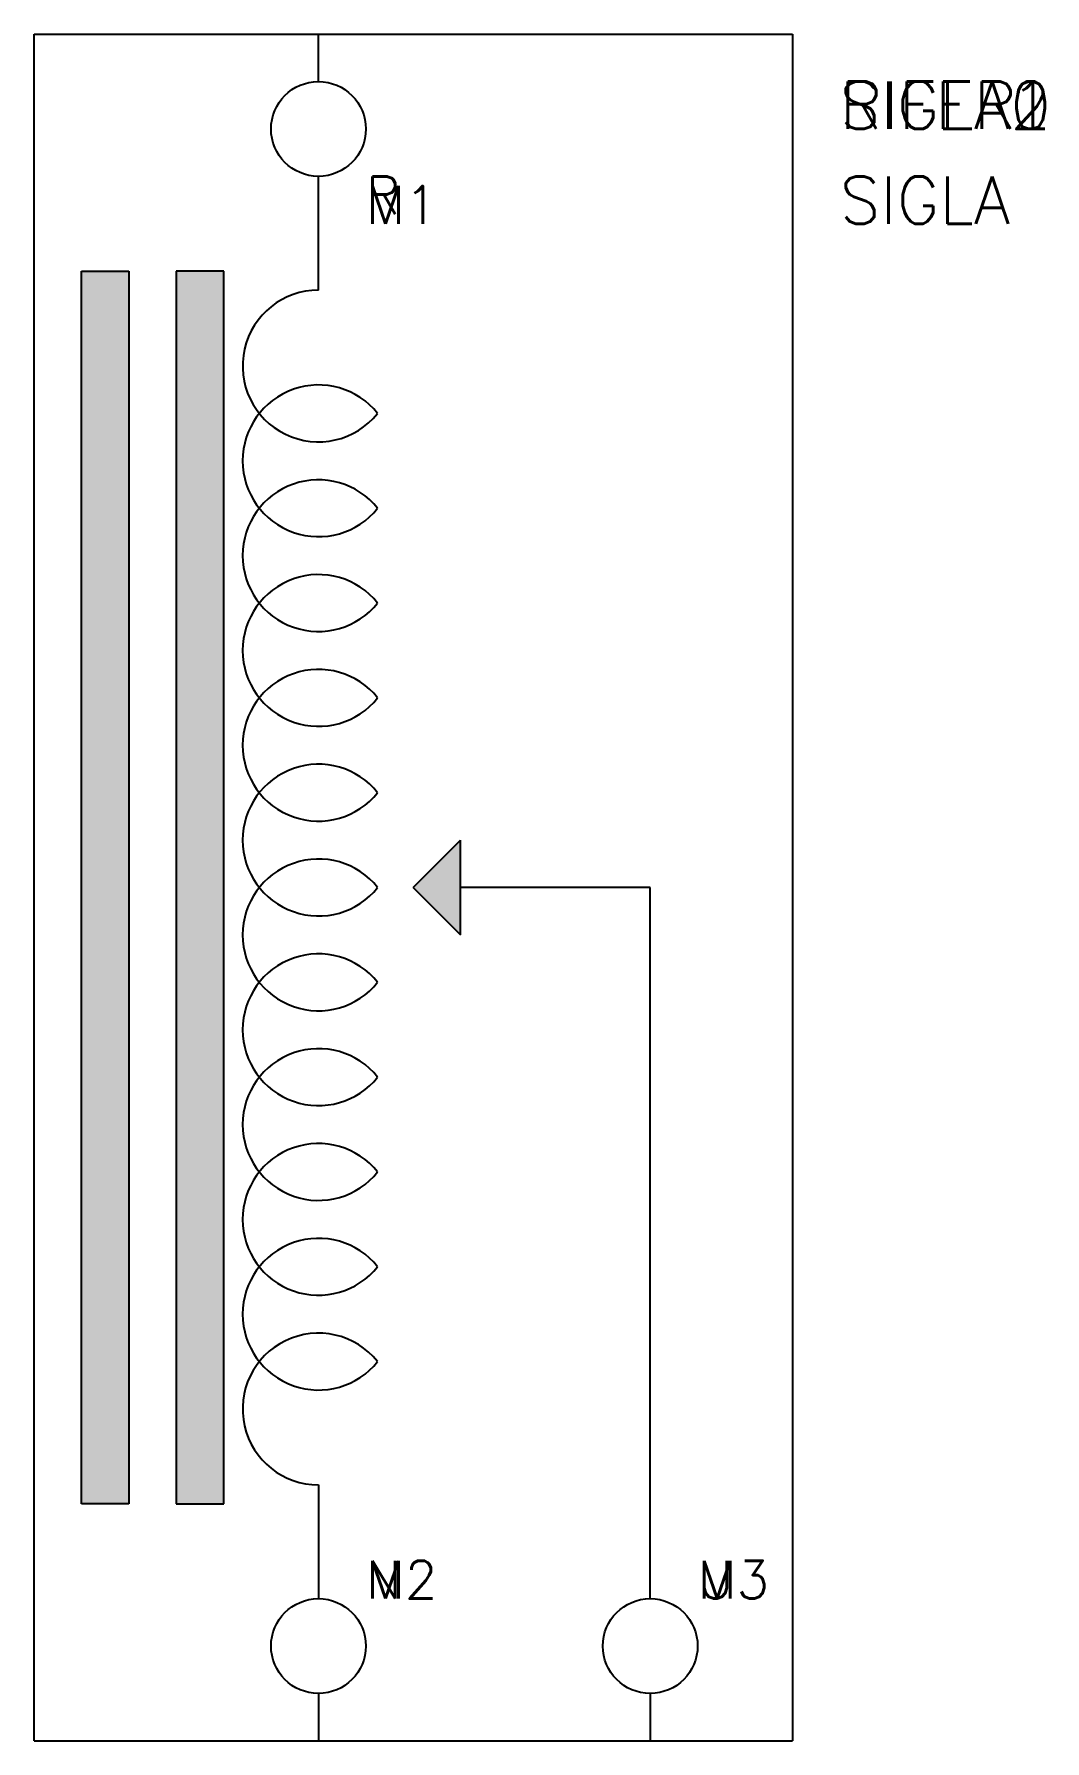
# Model space of a CAD drawing. Extents: x 0 to 53.3, y 0 to 90.
import ezdxf

# ---------------------------------------------------------------- set-up
doc = ezdxf.new("R2010")
doc.units = 0
doc.header["$LTSCALE"] = 4
doc.linetypes.add('CONTINUA', pattern=[0])
doc.layers.get('0').update_dxf_attribs({"linetype": 'CONTINUOUS'})
doc.styles.get("Standard").update_dxf_attribs({"font": 'romans.shx'})

msp = doc.modelspace()

# ---------------------------------------------------------------- hatches: boundary and pattern name
at = {"linetype": 'CONTINUA'}
h = msp.add_hatch(color=256, dxfattribs=at)
h.dxf.hatch_style = 1
h.paths.add_polyline_path([(2.5, 12.5), (5, 12.5), (5, 77.5), (2.5, 77.5)])
h.paths.add_polyline_path([(7.5, 12.5), (10, 12.5), (10, 77.5), (7.5, 77.5)])
h = msp.add_hatch(color=256, dxfattribs=at)
h.dxf.hatch_style = 1
h.paths.add_polyline_path([(22.5, 47.5), (20, 45), (22.5, 42.5)])

# ---------------------------------------------------------------- linework, layer by layer
for p, q in [((0, 90), (40, 90)), ((0, 0), (0, 90)), ((40, 90), (40, 0)), ((15, 76.5), (15, 82.5)), ((2.5, 12.5), (2.5, 77.5)), ((2.5, 77.5), (5, 77.5)), ((5, 77.5), (5, 12.5)), ((10, 77.5), (7.5, 77.5)), ((7.5, 77.5), (7.5, 12.5)), ((10, 12.5), (10, 77.5)), ((20, 45), (22.5, 47.5)), ((20, 45), (22.5, 42.5)), ((32.5, 45), (22.5, 45)), ((32.5, 7.5), (32.5, 45)), ((15, 13.5), (15, 7.5)), ((5, 12.5), (2.5, 12.5)), ((7.5, 12.5), (10, 12.5)), ((0, 0), (40, 0))]:
    msp.add_line(p, q, dxfattribs=at)
for p, q in [((15, 87.5), (15, 90)), ((22.5, 42.5), (22.5, 47.5)), ((15, 2.5), (15, 0)), ((32.5, 2.5), (32.5, 0))]:
    msp.add_line(p, q)
for centre in [(15, 85), (15, 5)]:
    msp.add_circle(centre, 2.5, dxfattribs=at)
msp.add_circle((32.5, 5), 2.5)
for centre, start, end in [((15, 72.5), 90, 321.31781), ((15, 67.5), 38.68219, 321.31781), ((15, 62.5), 38.68219, 321.31781), ((15, 57.5), 38.68219, 321.31781), ((15, 52.5), 38.68219, 321.31781), ((15, 47.5), 38.68219, 321.31781), ((15, 47.5), 38.68219, 321.31781), ((15, 42.5), 38.68219, 321.31781), ((15, 42.5), 38.68219, 321.31781), ((15, 37.5), 38.68219, 321.31781), ((15, 32.5), 38.68219, 321.31781), ((15, 27.5), 38.68219, 321.31781), ((15, 22.5), 38.68219, 321.31781), ((15, 17.5), 38.68219, 270)]:
    msp.add_arc(centre, 4, start, end, dxfattribs=at)

# ---------------------------------------------------------------- texts
at = {"char_height": 2, "attachment_point": 1}
for s, insert in [('R', (17.5, 82.5)), ('N', (17.5, 9.5)), ('U', (35, 9.5))]:
    msp.add_mtext_dynamic_manual_height_columns(s, width=7.5, gutter_width=1, heights=[0], dxfattribs=dict(at, insert=insert))
at = {"linetype": 'CONTINUA', "flags": 9}
for tag, p, s, height in [('F1', (15, 90), '', 0.00001), ('TIPOSIG', (0, 0), '3', 0.00000001), ('POSIZIONE', (0, 0), '', 0.00000001), ('P-TABELLA', (0, 0), '', 0.00000001), ('T-TABELLA', (0, 0), '', 0.00000001), ('H-TABELLA', (0, 0), '', 0.00000001), ('CODICE', (0, 0), '1xNNN', 0.00000001), ('NOTE1', (0, 0), '', 0.00000001), ('NOTE2', (0, 0), '', 0.00000001), ('F2', (15, 0), '', 0.00001), ('F3', (32.5, 0), '', 0.00001)]:
    msp.add_attdef(tag, p, s, height=height, dxfattribs=at)
at = {"color": 3, "linetype": 'CONTINUA'}
for tag, p, s, flags in [('SIGLA0', (42.5, 85), '', 9), ('SIGLA1', (42.5, 85), '', 9), ('SIGLA2', (42.5, 85), '', 9), ('RIFER', (42.5, 85), 'RIFER ?', 8), ('SIGLA', (42.5, 80), 'SIGLA ?', 8)]:
    msp.add_attdef(tag, p, s, height=2.5, dxfattribs=dict(at, flags=flags))
at = {"color": 4, "linetype": 'CONTINUA', "flags": 8}
for tag, p in [('M1', (17.5, 80)), ('M2', (17.5, 7.5)), ('M3', (35, 7.5))]:
    msp.add_attdef(tag, p, '', height=2, dxfattribs=at)

doc.saveas('drawing.dxf')
